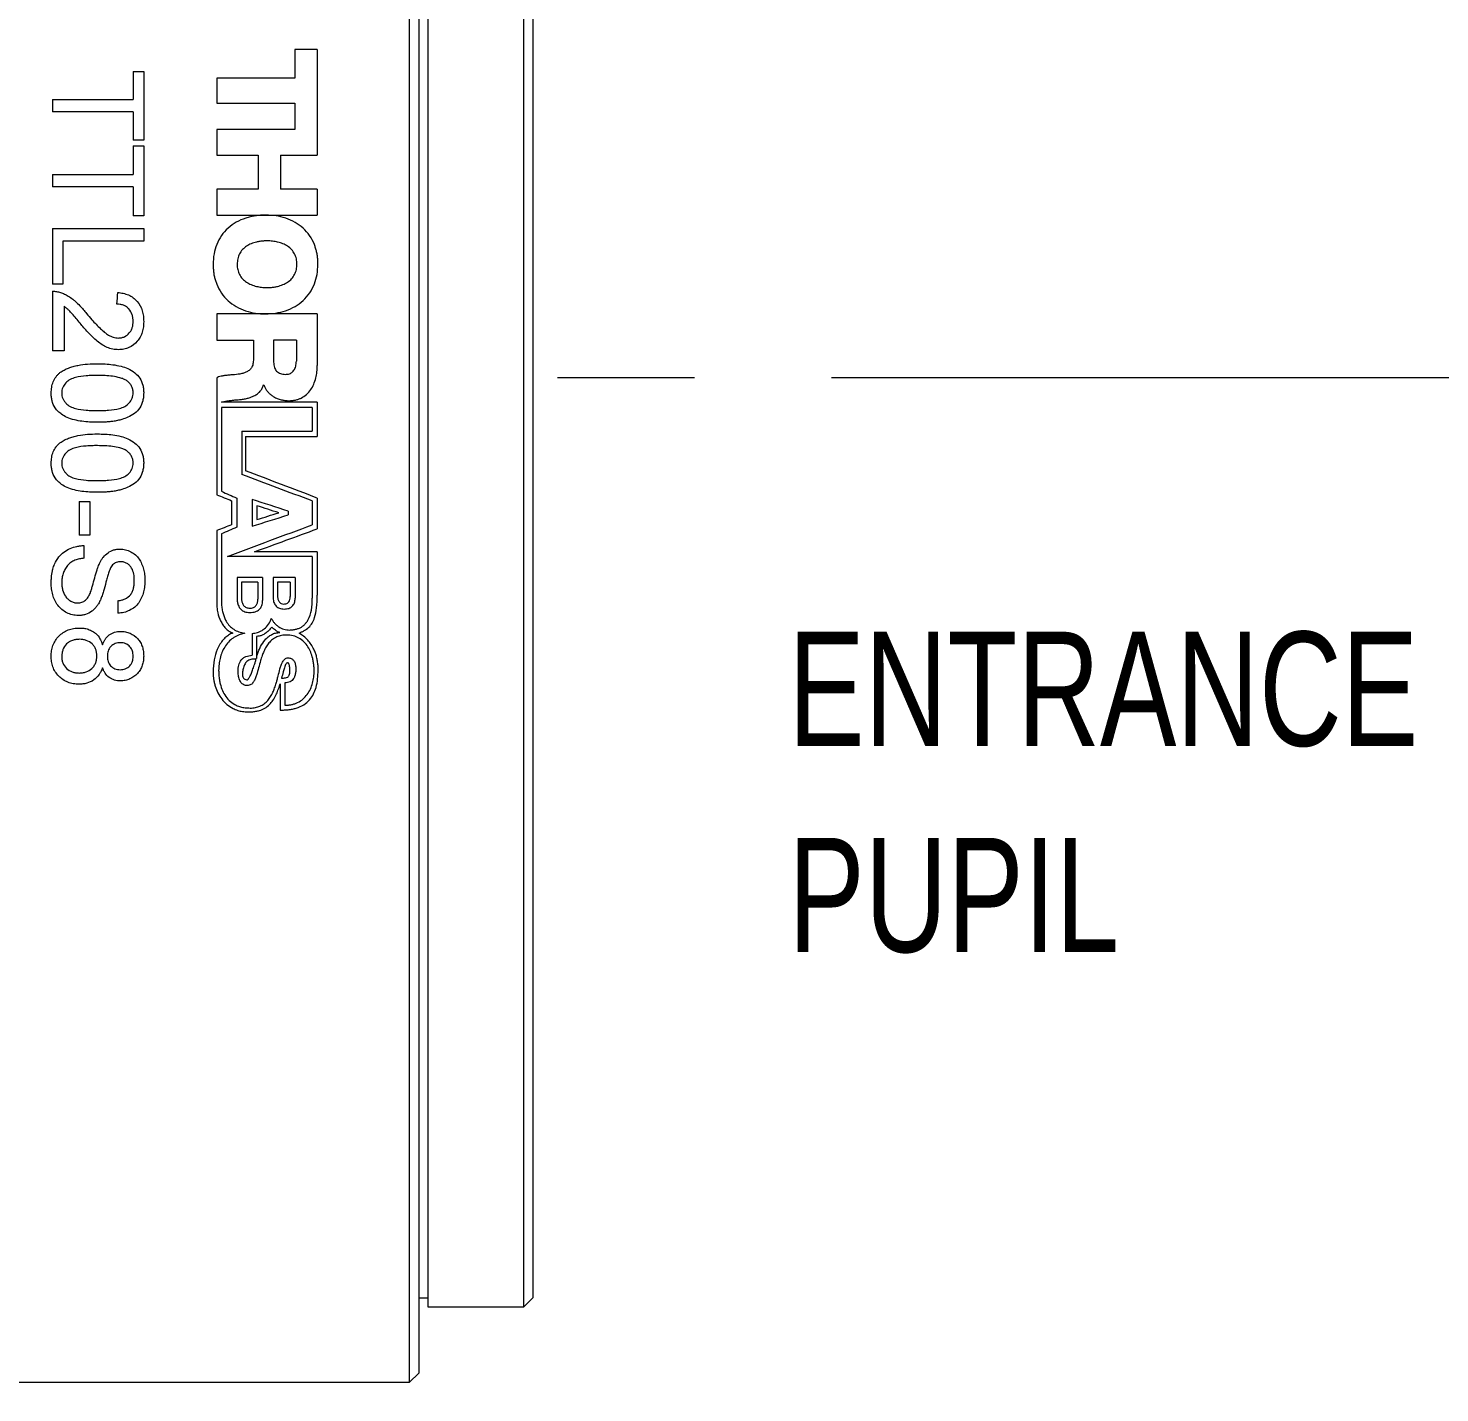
# Model space of a CAD drawing. Header units: millimetres. Extents: x 2 to 278, y 1 to 215.
# Drawn here: x 144.97 to 171.14, y 90.07 to 115.37 of the extents above; entities that cross this region are included whole.
import ezdxf

# ---------------------------------------------------------------- set-up
doc = ezdxf.new("R2010")
doc.units = ezdxf.units.MM
doc.linetypes.add('CENTERX2', pattern=[20.32, 12.7, -2.54, 2.54, -2.54])
doc.styles.add('SLDTEXTSTYLE0', font='TXT', dxfattribs={"width": 0.75})
doc.dimstyles.new('SLDDIMSTYLE0', dxfattribs={"dimtxt": 2.116667, "dimasz": 3.175, "dimexe": 0, "dimexo": 0.0625, "dimgap": 0.529167, "dimtad": 0, "dimtih": 1, "dimtoh": 1, "dimdec": 1, "dimlfac": 1.5, "dimrnd": 1e-09, "dimzin": 12, "dimdsep": 46, "dimtxsty": 'SLDTEXTSTYLE0', "dimsah": 1, "dimcen": 0.09, "dimadec": 0, "dimazin": 3, "dimtfac": 1, "dimtdec": 1, "dimtmove": 0, "dimatfit": 0, "dimfxl": 1, "dimfrac": 2, "dimtolj": 1, "dimtzin": 12, "dimarcsym": 0})
doc.dimstyles.new('SLDDIMSTYLE2', dxfattribs={"dimtxt": 2.116667, "dimasz": 3.175, "dimexe": 0, "dimexo": 0.0625, "dimgap": 0.529167, "dimtad": 0, "dimtih": 1, "dimtoh": 1, "dimdec": 1, "dimlfac": 1.5, "dimrnd": 1e-09, "dimzin": 12, "dimdsep": 46, "dimtxsty": 'SLDTEXTSTYLE0', "dimsah": 1, "dimcen": 0.09, "dimadec": 0, "dimazin": 3, "dimtfac": 1, "dimtdec": 1, "dimtmove": 0, "dimatfit": 0, "dimfxl": 1, "dimfrac": 2, "dimtolj": 1, "dimtzin": 12, "dimarcsym": 0})

# ---------------------------------------------------------------- blocks, each defined once
blk = doc.blocks.new('_D')
at = {"color": 7, "linetype": 'Continuous', "lineweight": 18}
for p, q in [((186.073, 100.956), (186.073, 72.488)), ((152.206, 89.165), (152.206, 72.488)), ((152.206, 74.266), (145.856, 74.266)), ((186.073, 74.266), (192.423, 74.266))]:
    blk.add_line(p, q, dxfattribs=at)
for points in [[(152.206, 74.266), (149.031, 74.774), (149.031, 73.758)], [(186.073, 74.266), (189.248, 73.758), (189.248, 74.774)]]:
    blk.add_solid(points, dxfattribs=at)
at = {"color": 7, "linetype": 'Continuous', "lineweight": 18, "char_height": 2.11667, "attachment_point": 1, "style": 'SLDTEXTSTYLE0'}
for s, insert in [('70.0mm - 170.0mm', (156.345, 76.994)), ('[2.76in - 6.69in]', (159.142, 73.631))]:
    blk.add_mtext(s, dxfattribs=dict(at, insert=insert))
blk = doc.blocks.new('_D_2')
at = {"color": 7, "linetype": 'Continuous', "lineweight": 18}
for p, q in [((137.773, 89.165), (137.773, 78.488)), ((152.206, 89.165), (152.206, 78.488)), ((137.773, 80.266), (131.423, 80.266)), ((141.111, 80.266), (140.467, 80.266)), ((140.467, 80.266), (140.467, 76.902)), ((148.868, 80.266), (149.512, 80.266)), ((149.512, 80.266), (149.512, 76.902)), ((152.206, 80.266), (158.556, 80.266)), ((140.467, 76.902), (141.111, 76.902)), ((149.512, 76.902), (148.868, 76.902))]:
    blk.add_line(p, q, dxfattribs=at)
for points in [[(137.773, 80.266), (134.598, 80.774), (134.598, 79.758)], [(152.206, 80.266), (155.381, 79.758), (155.381, 80.774)]]:
    blk.add_solid(points, dxfattribs=at)
at = {"color": 7, "linetype": 'Continuous', "lineweight": 18, "char_height": 2.1167, "attachment_point": 1, "style": 'SLDTEXTSTYLE0'}
for s, insert in [('21.7mm', (139.608, 83.423)), ('0.85in', (141.111, 79.631))]:
    blk.add_mtext(s, dxfattribs=dict(at, insert=insert))
blk = doc.blocks.new('SW_NOTE_5')
at = {"color": 0, "linetype": 'Continuous', "lineweight": 0, "char_height": 2.1167, "attachment_point": 1, "style": 'SLDTEXTSTYLE0'}
for s, insert in [('ENTRANCE', (-14.896, 2.525)), ('PUPIL', (-14.896, -1.298))]:
    blk.add_mtext(s, dxfattribs=dict(at, insert=insert))

msp = doc.modelspace()

# ---------------------------------------------------------------- linework, layer by layer
at = {"color": 7, "linetype": 'Continuous', "lineweight": 18}
for p, q in [((152.037, 90.266), (152.037, 127.519)), ((152.206, 127.35), (152.206, 90.435)), ((152.376, 126.122), (152.376, 91.663)), ((154.154, 91.663), (154.154, 126.122)), ((154.323, 125.953), (154.323, 91.832)), ((150.324, 114.981), (149.906, 114.981)), ((149.906, 114.981), (149.906, 114.451)), ((150.324, 114.981), (150.324, 113.02)), ((146.911, 114.575), (147.106, 114.575)), ((146.911, 114.575), (146.911, 114.056)), ((147.106, 114.575), (147.106, 113.3)), ((149.906, 114.451), (148.461, 114.451)), ((148.461, 114.451), (148.461, 113.983)), ((145.413, 114.056), (146.911, 114.056)), ((145.413, 114.056), (145.413, 113.826)), ((148.461, 113.983), (149.908, 113.983)), ((149.908, 113.983), (149.908, 113.494)), ((146.911, 113.826), (145.413, 113.826)), ((146.911, 113.826), (146.911, 113.3)), ((149.908, 113.494), (148.461, 113.494)), ((148.461, 113.494), (148.461, 113.02)), ((147.106, 113.3), (146.911, 113.3)), ((146.911, 113.195), (147.106, 113.195)), ((146.911, 113.195), (146.911, 112.665)), ((147.106, 113.195), (147.106, 111.897)), ((148.461, 113.02), (149.229, 113.02)), ((149.229, 113.02), (149.229, 112.391)), ((149.645, 113.02), (149.645, 112.391)), ((149.645, 113.02), (150.324, 113.02)), ((145.413, 112.665), (146.911, 112.665)), ((145.413, 112.665), (145.413, 112.431)), ((146.911, 112.431), (145.413, 112.431)), ((146.911, 112.431), (146.911, 111.897)), ((149.229, 112.391), (148.461, 112.391)), ((148.461, 112.391), (148.461, 111.911)), ((150.324, 112.391), (149.645, 112.391)), ((150.324, 112.391), (150.324, 111.911)), ((147.106, 111.897), (146.911, 111.897)), ((148.461, 111.911), (150.324, 111.911)), ((145.413, 111.661), (147.106, 111.661)), ((145.413, 111.661), (145.413, 110.626)), ((147.106, 111.661), (147.106, 111.424)), ((145.608, 111.424), (145.608, 110.626)), ((147.106, 111.424), (145.608, 111.424)), ((145.608, 110.626), (145.413, 110.626)), ((145.413, 110.497), (145.413, 109.391)), ((145.63, 110.219), (145.63, 109.391)), ((148.461, 110.077), (148.461, 109.59)), ((150.324, 110.077), (148.461, 110.077)), ((150.324, 110.077), (150.324, 109.123)), ((148.461, 109.59), (149.14, 109.59)), ((149.14, 109.59), (149.14, 109.22)), ((149.516, 109.59), (149.516, 109.181)), ((149.937, 109.59), (149.516, 109.59)), ((149.937, 109.59), (149.937, 109.202)), ((145.63, 109.391), (145.413, 109.391)), ((148.461, 108.892), (148.461, 106.723)), ((149.326, 108.761), (149.332, 108.761)), ((150.324, 108.439), (148.546, 108.44)), ((150.324, 108.439), (150.324, 107.805)), ((150.232, 108.341), (148.549, 108.341)), ((148.549, 108.341), (148.549, 106.787)), ((150.232, 108.341), (150.232, 107.902)), ((148.929, 107.902), (148.929, 107.096)), ((148.929, 107.902), (150.232, 107.902)), ((148.995, 107.805), (150.324, 107.805)), ((148.995, 107.805), (148.995, 107.169)), ((145.912, 106.597), (146.108, 106.597)), ((145.912, 106.597), (145.912, 105.974)), ((146.108, 106.597), (146.108, 105.974)), ((148.736, 106.613), (148.736, 106.165)), ((148.832, 106.66), (148.832, 106.12)), ((149.115, 106.637), (149.115, 106.14)), ((150.232, 106.609), (150.232, 106.167)), ((150.324, 106.662), (150.324, 106.091)), ((149.205, 106.519), (149.205, 106.263)), ((149.788, 106.418), (149.788, 106.35)), ((148.461, 106.06), (148.461, 104.692)), ((146.108, 105.974), (145.912, 105.974)), ((145.999, 105.781), (145.999, 105.546)), ((148.546, 105.996), (148.546, 104.786)), ((150.232, 105.58), (148.663, 105.58)), ((150.324, 105.666), (149.163, 105.666)), ((150.232, 105.58), (150.232, 104.807)), ((150.324, 105.666), (150.324, 104.858)), ((149.312, 105.187), (148.842, 105.187)), ((148.842, 105.187), (148.842, 104.763)), ((149.224, 105.105), (148.922, 105.105)), ((148.922, 105.105), (148.922, 104.787)), ((149.224, 105.105), (149.224, 104.787)), ((149.312, 105.187), (149.312, 104.763)), ((149.915, 105.187), (149.507, 105.187)), ((149.507, 105.187), (149.507, 104.805)), ((149.59, 105.103), (149.59, 104.836)), ((149.825, 105.103), (149.59, 105.103)), ((149.825, 105.103), (149.825, 104.836)), ((149.915, 105.187), (149.915, 104.805)), ((146.629, 104.759), (146.629, 104.526)), ((149.117, 104.151), (149.117, 103.746)), ((149.196, 104.096), (149.196, 103.687)), ((149.636, 103.217), (149.636, 102.73)), ((149.726, 103.236), (149.726, 102.819)), ((152.206, 91.832), (152.376, 91.832)), ((152.376, 91.663), (154.154, 91.663)), ((154.154, 91.663), (154.323, 91.832)), ((152.037, 90.266), (152.206, 90.435)), ((137.942, 90.266), (152.037, 90.266))]:
    msp.add_line(p, q, dxfattribs=at)
at = {"color": 7, "linetype": 'CENTERX2', "lineweight": 18}
msp.add_line((172.562, 108.892), (154.323, 108.892), dxfattribs=at)
at = {"color": 7, "linetype": 'Continuous', "lineweight": 18}
for points, knots in [([(149.37, 111.909), (149.337, 111.908), (149.273, 111.907), (149.178, 111.896), (149.086, 111.879), (148.966, 111.845), (148.821, 111.783), (148.667, 111.673), (148.542, 111.532), (148.455, 111.367), (148.402, 111.186), (148.396, 111.06), (148.393, 110.996)], [0, 0, 0, 0, 0.064934, 0.128022, 0.189663, 0.250283, 0.377515, 0.5002, 0.624577, 0.75002, 0.871284, 1, 1, 1, 1]), ([(150.337, 111), (150.336, 111.026), (150.335, 111.077), (150.327, 111.153), (150.314, 111.226), (150.295, 111.296), (150.259, 111.4), (150.19, 111.532), (150.066, 111.671), (149.914, 111.781), (149.743, 111.856), (149.559, 111.901), (149.434, 111.906), (149.37, 111.909)], [0, 0, 0, 0, 0.05269, 0.103793, 0.153566, 0.202289, 0.250261, 0.375693, 0.500059, 0.622735, 0.74995, 0.87205, 1, 1, 1, 1]), ([(149.394, 111.431), (149.371, 111.43), (149.326, 111.43), (149.26, 111.422), (149.184, 111.407), (149.1, 111.381), (149.011, 111.335), (148.935, 111.273), (148.879, 111.192), (148.845, 111.099), (148.842, 111.033), (148.84, 110.999)], [0, 0, 0, 0, 0.086573, 0.169852, 0.250346, 0.380298, 0.50045, 0.627764, 0.750185, 0.870443, 1, 1, 1, 1]), ([(149.948, 110.999), (149.947, 111.016), (149.946, 111.05), (149.938, 111.1), (149.924, 111.146), (149.899, 111.205), (149.852, 111.273), (149.776, 111.335), (149.687, 111.381), (149.593, 111.411), (149.494, 111.428), (149.428, 111.43), (149.394, 111.431)], [0, 0, 0, 0, 0.066401, 0.129665, 0.190612, 0.250158, 0.372496, 0.499805, 0.619852, 0.749821, 0.871432, 1, 1, 1, 1]), ([(148.393, 110.996), (148.394, 110.97), (148.395, 110.918), (148.403, 110.841), (148.416, 110.768), (148.435, 110.697), (148.472, 110.592), (148.542, 110.459), (148.666, 110.318), (148.819, 110.207), (149.05, 110.105), (149.367, 110.06), (149.683, 110.106), (149.914, 110.209), (150.066, 110.32), (150.191, 110.462), (150.277, 110.628), (150.329, 110.81), (150.334, 110.935), (150.337, 111)], [0, 0, 0, 0, 0.026378, 0.051958, 0.076868, 0.10125, 0.125253, 0.188025, 0.250274, 0.311665, 0.375342, 0.500076, 0.624811, 0.688477, 0.749879, 0.812117, 0.8749, 0.935574, 1, 1, 1, 1]), ([(148.84, 110.999), (148.84, 110.981), (148.841, 110.947), (148.85, 110.898), (148.863, 110.851), (148.888, 110.793), (148.935, 110.725), (149.011, 110.662), (149.1, 110.616), (149.194, 110.586), (149.293, 110.569), (149.36, 110.567), (149.394, 110.566)], [0, 0, 0, 0, 0.066402, 0.129667, 0.190613, 0.250158, 0.372495, 0.499805, 0.619851, 0.749821, 0.871432, 1, 1, 1, 1]), ([(149.394, 110.566), (149.417, 110.566), (149.461, 110.567), (149.527, 110.575), (149.603, 110.589), (149.687, 110.616), (149.776, 110.662), (149.852, 110.725), (149.908, 110.806), (149.942, 110.899), (149.946, 110.965), (149.948, 110.999)], [0, 0, 0, 0, 0.086578, 0.169857, 0.250346, 0.380302, 0.50045, 0.627762, 0.750184, 0.870439, 1, 1, 1, 1]), ([(145.413, 110.497), (145.426, 110.497), (145.451, 110.497), (145.489, 110.492), (145.527, 110.486), (145.551, 110.478), (145.563, 110.474)], [0, 0, 0, 0, 0.2500295, 0.5000133, 0.7499828, 1, 1, 1, 1]), ([(145.563, 110.474), (145.588, 110.465), (145.637, 110.447), (145.714, 110.405), (145.779, 110.36), (145.852, 110.3), (145.917, 110.236), (145.987, 110.159), (146.027, 110.109), (146.046, 110.085)], [0, 0, 0, 0, 0.124993, 0.249984, 0.416601, 0.499955, 0.699922, 0.849958, 1, 1, 1, 1]), ([(146.629, 110.475), (146.662, 110.471), (146.729, 110.462), (146.826, 110.431), (146.914, 110.381), (147.014, 110.29), (147.077, 110.166), (147.103, 110.035), (147.105, 109.967), (147.106, 109.934)], [0, 0, 0, 0, 0.125282, 0.250492, 0.375597, 0.500626, 0.749478, 0.87471, 1, 1, 1, 1]), ([(145.944, 109.883), (145.919, 109.912), (145.87, 109.971), (145.807, 110.048), (145.756, 110.106), (145.717, 110.148), (145.676, 110.184), (145.645, 110.207), (145.63, 110.219)], [0, 0, 0, 0, 0.250016, 0.500033, 0.647448, 0.750037, 0.875, 1, 1, 1, 1]), ([(146.911, 109.938), (146.91, 109.959), (146.908, 110.001), (146.891, 110.082), (146.849, 110.157), (146.786, 110.212), (146.73, 110.24), (146.669, 110.256), (146.628, 110.258), (146.607, 110.259)], [0, 0, 0, 0, 0.125322, 0.250555, 0.499425, 0.623576, 0.749504, 0.874685, 1, 1, 1, 1]), ([(146.046, 110.085), (146.079, 110.046), (146.162, 109.949), (146.271, 109.832), (146.375, 109.737), (146.453, 109.681), (146.527, 109.648), (146.589, 109.632), (146.621, 109.631), (146.637, 109.63)], [0, 0, 0, 0, 0.200107, 0.500191, 0.625228, 0.75019, 0.875039, 0.937527, 1, 1, 1, 1]), ([(146.637, 109.63), (146.646, 109.63), (146.666, 109.631), (146.704, 109.637), (146.768, 109.658), (146.83, 109.707), (146.874, 109.771), (146.896, 109.824), (146.909, 109.881), (146.91, 109.919), (146.911, 109.938)], [0, 0, 0, 0, 0.062669, 0.125324, 0.250348, 0.499228, 0.624335, 0.749491, 0.874718, 1, 1, 1, 1]), ([(146.639, 109.413), (146.621, 109.414), (146.585, 109.415), (146.513, 109.426), (146.428, 109.452), (146.333, 109.504), (146.215, 109.589), (146.111, 109.693), (146.014, 109.8), (145.967, 109.855), (145.944, 109.883)], [0, 0, 0, 0, 0.062529, 0.125042, 0.249923, 0.36732, 0.499883, 0.749835, 0.874916, 1, 1, 1, 1]), ([(147.106, 109.934), (147.106, 109.912), (147.105, 109.879), (147.098, 109.814), (147.082, 109.739), (147.045, 109.647), (146.97, 109.54), (146.863, 109.458), (146.753, 109.424), (146.688, 109.414), (146.655, 109.414), (146.639, 109.413)], [0, 0, 0, 0, 0.083556, 0.125337, 0.250566, 0.37762, 0.500845, 0.749606, 0.874686, 0.937335, 1, 1, 1, 1]), ([(145.554, 108.988), (145.579, 109.005), (145.629, 109.039), (145.712, 109.074), (145.798, 109.103), (145.915, 109.13), (146.067, 109.149), (146.188, 109.152), (146.248, 109.153)], [0, 0, 0, 0, 0.124967, 0.249956, 0.36913, 0.499967, 0.749938, 1, 1, 1, 1]), ([(146.248, 109.153), (146.296, 109.152), (146.392, 109.151), (146.538, 109.137), (146.68, 109.111), (146.819, 109.064), (146.942, 108.993), (147.041, 108.887), (147.087, 108.776), (147.104, 108.682), (147.106, 108.634), (147.106, 108.61)], [0, 0, 0, 0, 0.125213, 0.250405, 0.383987, 0.500651, 0.631942, 0.750227, 0.874851, 0.937417, 1, 1, 1, 1]), ([(149.14, 109.22), (149.14, 109.204), (149.138, 109.173), (149.129, 109.13), (149.11, 109.084), (149.074, 109.037), (149.02, 109), (148.957, 108.976), (148.871, 108.956), (148.803, 108.951), (148.759, 108.947)], [0, 0, 0, 0, 0.090689, 0.173323, 0.250095, 0.370919, 0.49953, 0.614847, 0.749701, 1, 1, 1, 1]), ([(149.516, 109.181), (149.517, 109.164), (149.518, 109.131), (149.529, 109.086), (149.546, 109.046), (149.579, 109.002), (149.643, 108.961), (149.703, 108.957), (149.736, 108.955)], [0, 0, 0, 0, 0.143393, 0.2719, 0.389498, 0.501332, 0.730711, 1, 1, 1, 1]), ([(149.736, 108.955), (149.749, 108.956), (149.774, 108.957), (149.81, 108.966), (149.841, 108.982), (149.869, 109.003), (149.902, 109.042), (149.932, 109.109), (149.935, 109.169), (149.937, 109.202)], [0, 0, 0, 0, 0.10883, 0.209602, 0.305806, 0.401436, 0.500555, 0.731042, 1, 1, 1, 1]), ([(145.391, 108.61), (145.392, 108.628), (145.393, 108.663), (145.401, 108.734), (145.425, 108.82), (145.47, 108.898), (145.514, 108.953), (145.541, 108.976), (145.554, 108.988)], [0, 0, 0, 0, 0.125149, 0.250256, 0.500117, 0.749804, 0.874877, 1, 1, 1, 1]), ([(146.249, 108.936), (146.214, 108.935), (146.145, 108.935), (146.008, 108.927), (145.871, 108.91), (145.74, 108.866), (145.658, 108.8), (145.609, 108.728), (145.589, 108.662), (145.587, 108.627), (145.587, 108.61)], [0, 0, 0, 0, 0.125248, 0.250486, 0.500655, 0.625638, 0.750376, 0.874921, 0.937437, 1, 1, 1, 1]), ([(146.795, 108.838), (146.774, 108.849), (146.734, 108.872), (146.644, 108.9), (146.529, 108.922), (146.389, 108.934), (146.295, 108.935), (146.249, 108.936)], [0, 0, 0, 0, 0.124919, 0.249924, 0.499825, 0.749887, 1, 1, 1, 1]), ([(148.759, 108.947), (148.747, 108.946), (148.722, 108.944), (148.671, 108.94), (148.611, 108.934), (148.548, 108.923), (148.498, 108.911), (148.472, 108.898), (148.461, 108.892)], [0, 0, 0, 0, 0.116747, 0.25015, 0.500276, 0.710942, 0.876586, 1, 1, 1, 1]), ([(149.799, 108.467), (149.82, 108.468), (149.861, 108.469), (149.921, 108.479), (149.977, 108.494), (150.047, 108.524), (150.129, 108.579), (150.206, 108.668), (150.263, 108.774), (150.299, 108.885), (150.321, 109.004), (150.323, 109.083), (150.324, 109.123)], [0, 0, 0, 0, 0.06633, 0.129597, 0.190585, 0.250169, 0.372837, 0.499826, 0.620085, 0.74983, 0.871567, 1, 1, 1, 1]), ([(146.911, 108.612), (146.911, 108.623), (146.91, 108.645), (146.903, 108.689), (146.883, 108.74), (146.846, 108.796), (146.812, 108.824), (146.795, 108.838)], [0, 0, 0, 0, 0.125194, 0.250326, 0.500042, 0.749879, 1, 1, 1, 1]), ([(148.88, 108.488), (148.906, 108.491), (148.956, 108.496), (149.028, 108.511), (149.092, 108.53), (149.155, 108.556), (149.215, 108.591), (149.267, 108.639), (149.306, 108.696), (149.32, 108.739), (149.326, 108.761)], [0, 0, 0, 0, 0.141434, 0.271352, 0.390645, 0.500461, 0.635436, 0.759524, 0.878784, 1, 1, 1, 1]), ([(149.332, 108.761), (149.34, 108.743), (149.355, 108.706), (149.387, 108.657), (149.425, 108.612), (149.468, 108.573), (149.521, 108.537), (149.583, 108.506), (149.653, 108.484), (149.725, 108.47), (149.774, 108.468), (149.799, 108.467)], [0, 0, 0, 0, 0.101938, 0.201096, 0.299274, 0.398327, 0.500059, 0.623275, 0.750008, 0.872931, 1, 1, 1, 1]), ([(146.248, 108.068), (146.2, 108.068), (146.104, 108.07), (145.914, 108.087), (145.734, 108.128), (145.591, 108.207), (145.516, 108.267), (145.449, 108.349), (145.41, 108.444), (145.393, 108.538), (145.392, 108.586), (145.391, 108.61)], [0, 0, 0, 0, 0.125222, 0.250429, 0.500073, 0.600111, 0.67515, 0.750174, 0.874838, 0.937412, 1, 1, 1, 1]), ([(145.587, 108.61), (145.587, 108.593), (145.589, 108.558), (145.605, 108.509), (145.628, 108.463), (145.672, 108.41), (145.74, 108.354), (145.872, 108.31), (146.008, 108.293), (146.145, 108.285), (146.214, 108.285), (146.249, 108.284)], [0, 0, 0, 0, 0.062533, 0.125005, 0.187504, 0.250019, 0.374697, 0.49961, 0.749645, 0.874817, 1, 1, 1, 1]), ([(147.106, 108.61), (147.105, 108.586), (147.104, 108.538), (147.086, 108.444), (147.04, 108.332), (146.941, 108.224), (146.821, 108.161), (146.713, 108.123), (146.62, 108.097), (146.54, 108.084), (146.463, 108.076), (146.368, 108.069), (146.296, 108.068), (146.248, 108.068)], [0, 0, 0, 0, 0.062586, 0.12514, 0.249851, 0.374359, 0.499262, 0.599384, 0.674492, 0.749599, 0.8122, 0.874798, 1, 1, 1, 1]), ([(146.249, 108.284), (146.283, 108.285), (146.352, 108.285), (146.49, 108.293), (146.627, 108.31), (146.758, 108.356), (146.841, 108.421), (146.89, 108.494), (146.908, 108.561), (146.91, 108.595), (146.911, 108.612)], [0, 0, 0, 0, 0.125261, 0.250513, 0.500699, 0.625666, 0.750416, 0.874899, 0.937434, 1, 1, 1, 1]), ([(148.546, 108.44), (148.562, 108.444), (148.595, 108.453), (148.651, 108.463), (148.718, 108.473), (148.796, 108.481), (148.852, 108.486), (148.88, 108.488)], [0, 0, 0, 0, 0.143155, 0.309658, 0.499968, 0.749979, 1, 1, 1, 1]), ([(145.554, 107.687), (145.579, 107.703), (145.629, 107.737), (145.712, 107.772), (145.798, 107.801), (145.915, 107.828), (146.067, 107.847), (146.188, 107.85), (146.248, 107.851)], [0, 0, 0, 0, 0.124967, 0.249956, 0.36913, 0.499967, 0.749938, 1, 1, 1, 1]), ([(146.248, 107.851), (146.296, 107.85), (146.392, 107.849), (146.538, 107.835), (146.68, 107.809), (146.819, 107.762), (146.942, 107.691), (147.041, 107.585), (147.087, 107.475), (147.104, 107.381), (147.106, 107.333), (147.106, 107.309)], [0, 0, 0, 0, 0.125213, 0.250405, 0.383987, 0.500651, 0.631942, 0.750227, 0.874851, 0.937417, 1, 1, 1, 1]), ([(145.391, 107.309), (145.392, 107.327), (145.393, 107.362), (145.401, 107.433), (145.425, 107.519), (145.47, 107.596), (145.514, 107.651), (145.541, 107.675), (145.554, 107.687)], [0, 0, 0, 0, 0.125149, 0.250256, 0.500117, 0.749804, 0.874877, 1, 1, 1, 1]), ([(146.249, 107.634), (146.214, 107.634), (146.145, 107.633), (146.008, 107.626), (145.871, 107.608), (145.74, 107.564), (145.658, 107.499), (145.609, 107.427), (145.589, 107.361), (145.587, 107.327), (145.587, 107.309)], [0, 0, 0, 0, 0.125248, 0.250486, 0.500655, 0.625638, 0.750376, 0.874921, 0.937437, 1, 1, 1, 1]), ([(146.795, 107.536), (146.774, 107.548), (146.734, 107.571), (146.644, 107.599), (146.529, 107.62), (146.389, 107.632), (146.295, 107.633), (146.249, 107.634)], [0, 0, 0, 0, 0.124919, 0.249924, 0.499825, 0.749887, 1, 1, 1, 1]), ([(146.911, 107.312), (146.911, 107.323), (146.91, 107.345), (146.903, 107.388), (146.883, 107.439), (146.846, 107.494), (146.812, 107.522), (146.795, 107.536)], [0, 0, 0, 0, 0.125194, 0.250326, 0.500042, 0.749879, 1, 1, 1, 1]), ([(146.248, 106.769), (146.2, 106.77), (146.104, 106.771), (145.914, 106.789), (145.734, 106.829), (145.591, 106.908), (145.516, 106.968), (145.449, 107.05), (145.41, 107.144), (145.393, 107.238), (145.392, 107.285), (145.391, 107.309)], [0, 0, 0, 0, 0.1252218, 0.2504293, 0.5000732, 0.6001106, 0.6751503, 0.7501743, 0.8748385, 0.9374123, 1, 1, 1, 1]), ([(145.587, 107.309), (145.587, 107.292), (145.589, 107.258), (145.605, 107.209), (145.628, 107.163), (145.672, 107.11), (145.74, 107.055), (145.872, 107.011), (146.008, 106.993), (146.145, 106.986), (146.214, 106.985), (146.249, 106.985)], [0, 0, 0, 0, 0.062533, 0.125005, 0.187504, 0.250019, 0.374697, 0.49961, 0.749645, 0.874817, 1, 1, 1, 1]), ([(147.106, 107.309), (147.105, 107.285), (147.104, 107.238), (147.086, 107.144), (147.04, 107.032), (146.941, 106.925), (146.821, 106.863), (146.713, 106.824), (146.62, 106.799), (146.54, 106.786), (146.463, 106.778), (146.368, 106.77), (146.296, 106.77), (146.248, 106.769)], [0, 0, 0, 0, 0.062586, 0.12514, 0.249851, 0.374359, 0.499262, 0.599384, 0.674492, 0.749599, 0.8122, 0.874798, 1, 1, 1, 1]), ([(146.249, 106.985), (146.283, 106.985), (146.352, 106.986), (146.49, 106.994), (146.627, 107.011), (146.758, 107.056), (146.841, 107.121), (146.89, 107.194), (146.908, 107.26), (146.91, 107.295), (146.911, 107.312)], [0, 0, 0, 0, 0.125261, 0.250513, 0.500699, 0.625666, 0.750416, 0.874899, 0.937434, 1, 1, 1, 1]), ([(145.391, 105.084), (145.391, 105.105), (145.392, 105.148), (145.397, 105.213), (145.406, 105.277), (145.423, 105.353), (145.457, 105.455), (145.524, 105.567), (145.626, 105.664), (145.74, 105.73), (145.847, 105.763), (145.933, 105.778), (145.977, 105.78), (145.999, 105.781)], [0, 0, 0, 0, 0.062584, 0.125161, 0.187743, 0.250313, 0.350354, 0.500092, 0.621398, 0.74992, 0.874863, 0.93743, 1, 1, 1, 1]), ([(145.999, 105.546), (145.97, 105.542), (145.913, 105.535), (145.83, 105.51), (145.753, 105.47), (145.689, 105.411), (145.643, 105.34), (145.609, 105.262), (145.59, 105.179), (145.588, 105.122), (145.587, 105.094)], [0, 0, 0, 0, 0.125123, 0.250183, 0.37732, 0.49986, 0.624827, 0.749852, 0.874889, 1, 1, 1, 1]), ([(146.298, 105.47), (146.307, 105.487), (146.326, 105.521), (146.37, 105.585), (146.441, 105.653), (146.529, 105.696), (146.605, 105.715), (146.645, 105.716), (146.664, 105.717)], [0, 0, 0, 0, 0.1252603, 0.2504575, 0.5001889, 0.7496635, 0.8747891, 1, 1, 1, 1]), ([(146.664, 105.717), (146.682, 105.716), (146.717, 105.715), (146.786, 105.702), (146.868, 105.671), (146.955, 105.612), (147.023, 105.534), (147.072, 105.443), (147.105, 105.345), (147.125, 105.242), (147.127, 105.173), (147.128, 105.139)], [0, 0, 0, 0, 0.062577, 0.12511, 0.250003, 0.375377, 0.499723, 0.618751, 0.749785, 0.874863, 1, 1, 1, 1]), ([(146.111, 104.892), (146.115, 104.902), (146.124, 104.926), (146.14, 104.974), (146.165, 105.061), (146.198, 105.183), (146.231, 105.3), (146.26, 105.383), (146.279, 105.43), (146.292, 105.457), (146.298, 105.47)], [0, 0, 0, 0, 0.0530112, 0.1249953, 0.2500027, 0.5000231, 0.7500198, 0.8500236, 0.9284222, 1, 1, 1, 1]), ([(146.53, 105.422), (146.521, 105.41), (146.503, 105.388), (146.477, 105.335), (146.452, 105.267), (146.427, 105.184), (146.399, 105.072), (146.369, 104.961), (146.335, 104.85), (146.314, 104.797), (146.303, 104.77)], [0, 0, 0, 0, 0.062409, 0.124896, 0.249878, 0.374895, 0.499925, 0.749973, 0.874995, 1, 1, 1, 1]), ([(146.68, 105.481), (146.666, 105.481), (146.638, 105.48), (146.598, 105.468), (146.561, 105.45), (146.54, 105.431), (146.53, 105.422)], [0, 0, 0, 0, 0.250196, 0.500056, 0.749872, 1, 1, 1, 1]), ([(146.932, 105.13), (146.932, 105.153), (146.931, 105.193), (146.92, 105.273), (146.898, 105.349), (146.847, 105.413), (146.799, 105.452), (146.751, 105.472), (146.711, 105.481), (146.69, 105.481), (146.68, 105.481)], [0, 0, 0, 0, 0.143178, 0.250579, 0.499932, 0.6249, 0.749896, 0.874751, 0.937361, 1, 1, 1, 1]), ([(145.894, 104.484), (145.875, 104.485), (145.838, 104.486), (145.765, 104.499), (145.678, 104.532), (145.586, 104.593), (145.486, 104.699), (145.424, 104.834), (145.395, 104.975), (145.392, 105.048), (145.391, 105.084)], [0, 0, 0, 0, 0.0626376, 0.1252329, 0.2502449, 0.3754696, 0.5002704, 0.7495794, 0.874756, 1, 1, 1, 1]), ([(145.587, 105.094), (145.587, 105.072), (145.588, 105.028), (145.604, 104.94), (145.638, 104.857), (145.695, 104.788), (145.751, 104.748), (145.804, 104.727), (145.848, 104.718), (145.871, 104.717), (145.882, 104.716)], [0, 0, 0, 0, 0.125244, 0.250459, 0.499878, 0.625003, 0.74978, 0.874786, 0.937372, 1, 1, 1, 1]), ([(147.128, 105.139), (147.127, 105.102), (147.125, 105.029), (147.099, 104.885), (147.042, 104.746), (146.942, 104.636), (146.847, 104.576), (146.758, 104.543), (146.685, 104.53), (146.647, 104.528), (146.629, 104.526)], [0, 0, 0, 0, 0.125272, 0.250496, 0.499692, 0.623541, 0.749681, 0.874728, 0.937349, 1, 1, 1, 1]), ([(146.629, 104.759), (146.641, 104.76), (146.667, 104.763), (146.712, 104.774), (146.785, 104.799), (146.857, 104.854), (146.901, 104.933), (146.92, 104.997), (146.931, 105.063), (146.932, 105.107), (146.932, 105.13)], [0, 0, 0, 0, 0.071648, 0.143285, 0.250648, 0.498934, 0.624061, 0.749315, 0.874619, 1, 1, 1, 1]), ([(145.882, 104.716), (145.895, 104.717), (145.921, 104.718), (145.972, 104.731), (146.03, 104.762), (146.078, 104.823), (146.1, 104.869), (146.111, 104.892)], [0, 0, 0, 0, 0.125306, 0.250501, 0.499754, 0.749556, 1, 1, 1, 1]), ([(146.303, 104.77), (146.292, 104.747), (146.273, 104.708), (146.236, 104.653), (146.196, 104.605), (146.129, 104.547), (146.048, 104.506), (145.961, 104.486), (145.916, 104.485), (145.894, 104.484)], [0, 0, 0, 0, 0.1430398, 0.2503154, 0.3754561, 0.5005456, 0.7497662, 0.8748329, 1, 1, 1, 1]), ([(148.546, 104.786), (148.547, 104.754), (148.548, 104.692), (148.559, 104.603), (148.576, 104.521), (148.601, 104.447), (148.638, 104.369), (148.693, 104.292), (148.773, 104.224), (148.87, 104.176), (148.942, 104.163), (148.979, 104.156)], [0, 0, 0, 0, 0.115136, 0.221863, 0.320967, 0.413433, 0.500467, 0.626135, 0.746407, 0.868676, 1, 1, 1, 1]), ([(148.842, 104.763), (148.842, 104.752), (148.843, 104.732), (148.849, 104.703), (148.859, 104.67), (148.877, 104.634), (148.915, 104.588), (148.981, 104.547), (149.043, 104.542), (149.075, 104.539)], [0, 0, 0, 0, 0.084723, 0.167923, 0.250801, 0.37823, 0.50131, 0.737179, 1, 1, 1, 1]), ([(148.922, 104.787), (148.922, 104.776), (148.923, 104.755), (148.931, 104.725), (148.942, 104.695), (148.964, 104.661), (149.007, 104.626), (149.05, 104.621), (149.072, 104.619)], [0, 0, 0, 0, 0.1273067, 0.2510109, 0.380229, 0.5019154, 0.7432932, 1, 1, 1, 1]), ([(149.072, 104.619), (149.084, 104.62), (149.107, 104.621), (149.139, 104.63), (149.167, 104.645), (149.196, 104.673), (149.22, 104.721), (149.223, 104.764), (149.224, 104.787)], [0, 0, 0, 0, 0.139737, 0.265614, 0.383511, 0.50052, 0.72896, 1, 1, 1, 1]), ([(149.075, 104.539), (149.093, 104.54), (149.127, 104.541), (149.174, 104.552), (149.215, 104.57), (149.262, 104.603), (149.305, 104.669), (149.309, 104.73), (149.312, 104.763)], [0, 0, 0, 0, 0.142778, 0.271038, 0.388793, 0.501185, 0.733201, 1, 1, 1, 1]), ([(149.507, 104.805), (149.507, 104.791), (149.509, 104.765), (149.52, 104.726), (149.537, 104.69), (149.568, 104.649), (149.626, 104.61), (149.681, 104.606), (149.709, 104.604)], [0, 0, 0, 0, 0.126733, 0.250747, 0.378683, 0.501384, 0.738356, 1, 1, 1, 1]), ([(149.59, 104.836), (149.59, 104.828), (149.591, 104.811), (149.596, 104.786), (149.605, 104.762), (149.621, 104.733), (149.654, 104.702), (149.689, 104.698), (149.707, 104.696)], [0, 0, 0, 0, 0.127718, 0.251177, 0.380987, 0.50226, 0.747001, 1, 1, 1, 1]), ([(149.707, 104.696), (149.719, 104.697), (149.743, 104.698), (149.776, 104.713), (149.803, 104.741), (149.822, 104.783), (149.824, 104.818), (149.825, 104.836)], [0, 0, 0, 0, 0.18027, 0.340895, 0.499778, 0.727276, 1, 1, 1, 1]), ([(149.709, 104.604), (149.725, 104.604), (149.755, 104.605), (149.796, 104.615), (149.832, 104.632), (149.872, 104.663), (149.909, 104.722), (149.912, 104.776), (149.915, 104.805)], [0, 0, 0, 0, 0.142202, 0.269969, 0.387715, 0.501031, 0.73186, 1, 1, 1, 1]), ([(149.811, 104.215), (149.833, 104.216), (149.876, 104.217), (149.937, 104.23), (149.993, 104.249), (150.043, 104.277), (150.087, 104.313), (150.126, 104.357), (150.179, 104.442), (150.227, 104.595), (150.23, 104.732), (150.232, 104.807)], [0, 0, 0, 0, 0.078765, 0.152178, 0.221804, 0.289468, 0.357154, 0.426846, 0.500364, 0.723563, 1, 1, 1, 1]), ([(149.987, 104.154), (150.003, 104.162), (150.035, 104.178), (150.099, 104.21), (150.171, 104.26), (150.235, 104.344), (150.286, 104.466), (150.319, 104.64), (150.323, 104.78), (150.324, 104.858)], [0, 0, 0, 0, 0.062594, 0.12518, 0.250006, 0.367373, 0.49975, 0.719994, 1, 1, 1, 1]), ([(148.461, 104.692), (148.462, 104.674), (148.463, 104.638), (148.47, 104.585), (148.486, 104.498), (148.519, 104.404), (148.572, 104.311), (148.623, 104.247), (148.683, 104.193), (148.733, 104.169), (148.756, 104.157)], [0, 0, 0, 0, 0.084257, 0.167557, 0.250277, 0.500082, 0.628903, 0.750194, 0.878796, 1, 1, 1, 1]), ([(145.391, 103.729), (145.392, 103.746), (145.392, 103.779), (145.4, 103.847), (145.421, 103.929), (145.465, 104.022), (145.552, 104.129), (145.67, 104.21), (145.789, 104.242), (145.859, 104.251), (145.894, 104.252), (145.911, 104.252)], [0, 0, 0, 0, 0.062672, 0.125328, 0.250503, 0.376088, 0.500681, 0.749558, 0.874683, 0.937333, 1, 1, 1, 1]), ([(145.911, 104.252), (145.939, 104.251), (145.995, 104.25), (146.08, 104.23), (146.157, 104.196), (146.234, 104.139), (146.286, 104.076), (146.322, 104.003), (146.334, 103.965), (146.342, 103.942)], [0, 0, 0, 0, 0.143014, 0.285986, 0.449162, 0.571664, 0.785473, 0.871302, 1, 1, 1, 1]), ([(146.342, 103.942), (146.349, 103.96), (146.363, 103.994), (146.399, 104.059), (146.462, 104.128), (146.548, 104.171), (146.622, 104.187), (146.66, 104.189), (146.679, 104.189)], [0, 0, 0, 0, 0.135728, 0.250537, 0.500088, 0.749511, 0.87469, 1, 1, 1, 1]), ([(146.679, 104.189), (146.694, 104.189), (146.724, 104.188), (146.783, 104.18), (146.883, 104.149), (146.98, 104.077), (147.049, 103.983), (147.084, 103.903), (147.103, 103.817), (147.105, 103.76), (147.106, 103.731)], [0, 0, 0, 0, 0.062675, 0.125329, 0.250423, 0.499208, 0.622224, 0.749495, 0.874709, 1, 1, 1, 1]), ([(149.117, 104.151), (149.134, 104.153), (149.167, 104.157), (149.215, 104.169), (149.26, 104.186), (149.303, 104.208), (149.361, 104.248), (149.429, 104.319), (149.458, 104.393), (149.473, 104.43)], [0, 0, 0, 0, 0.1046981, 0.205754, 0.3045027, 0.4023737, 0.5008347, 0.7466284, 1, 1, 1, 1]), ([(149.48, 104.27), (149.471, 104.258), (149.454, 104.236), (149.425, 104.204), (149.393, 104.175), (149.353, 104.146), (149.306, 104.119), (149.251, 104.1), (149.214, 104.097), (149.196, 104.096)], [0, 0, 0, 0, 0.122615, 0.250173, 0.377404, 0.500351, 0.679078, 0.843386, 1, 1, 1, 1]), ([(149.473, 104.43), (149.481, 104.415), (149.499, 104.383), (149.531, 104.342), (149.568, 104.305), (149.623, 104.263), (149.704, 104.224), (149.775, 104.218), (149.811, 104.215)], [0, 0, 0, 0, 0.130783, 0.256477, 0.379087, 0.50077, 0.748892, 1, 1, 1, 1]), ([(149.631, 104.169), (149.621, 104.171), (149.602, 104.177), (149.574, 104.191), (149.544, 104.212), (149.514, 104.239), (149.491, 104.259), (149.48, 104.27)], [0, 0, 0, 0, 0.159461, 0.324961, 0.49973, 0.749838, 1, 1, 1, 1]), ([(145.916, 104.042), (145.894, 104.042), (145.85, 104.04), (145.78, 104.022), (145.719, 103.996), (145.653, 103.941), (145.614, 103.871), (145.59, 103.79), (145.588, 103.748), (145.587, 103.727)], [0, 0, 0, 0, 0.125248, 0.25049, 0.417075, 0.500534, 0.74954, 0.874757, 1, 1, 1, 1]), ([(146.238, 103.733), (146.237, 103.754), (146.235, 103.795), (146.22, 103.855), (146.192, 103.911), (146.137, 103.974), (146.062, 104.019), (145.98, 104.04), (145.937, 104.042), (145.916, 104.042)], [0, 0, 0, 0, 0.125247, 0.250418, 0.376929, 0.500578, 0.749556, 0.874765, 1, 1, 1, 1]), ([(146.678, 103.98), (146.661, 103.979), (146.627, 103.978), (146.562, 103.96), (146.489, 103.913), (146.448, 103.841), (146.435, 103.777), (146.434, 103.744), (146.433, 103.727)], [0, 0, 0, 0, 0.125482, 0.250892, 0.499942, 0.749012, 0.863795, 1, 1, 1, 1]), ([(146.911, 103.729), (146.91, 103.746), (146.909, 103.777), (146.896, 103.839), (146.857, 103.909), (146.789, 103.957), (146.727, 103.977), (146.694, 103.979), (146.678, 103.98)], [0, 0, 0, 0, 0.137304, 0.250861, 0.500036, 0.749292, 0.874559, 1, 1, 1, 1]), ([(148.756, 104.157), (148.744, 104.152), (148.718, 104.142), (148.681, 104.122), (148.645, 104.097), (148.612, 104.068), (148.567, 104.021), (148.516, 103.951), (148.455, 103.827), (148.405, 103.655), (148.397, 103.515), (148.392, 103.441)], [0, 0, 0, 0, 0.047617, 0.095879, 0.145371, 0.196636, 0.250163, 0.370378, 0.500152, 0.734361, 1, 1, 1, 1]), ([(148.979, 104.156), (148.96, 104.151), (148.921, 104.142), (148.865, 104.122), (148.813, 104.097), (148.748, 104.057), (148.675, 103.993), (148.606, 103.902), (148.554, 103.799), (148.52, 103.692), (148.5, 103.579), (148.497, 103.504), (148.496, 103.466)], [0, 0, 0, 0, 0.064423, 0.127125, 0.188782, 0.250104, 0.372788, 0.499914, 0.621505, 0.749907, 0.872068, 1, 1, 1, 1]), ([(149.219, 103.766), (149.227, 103.791), (149.242, 103.839), (149.284, 103.931), (149.34, 104.018), (149.414, 104.09), (149.479, 104.134), (149.552, 104.163), (149.604, 104.167), (149.631, 104.169)], [0, 0, 0, 0, 0.1276916, 0.250343, 0.5001427, 0.6295604, 0.7502385, 0.8754858, 1, 1, 1, 1]), ([(149.757, 104.122), (149.74, 104.121), (149.708, 104.121), (149.66, 104.114), (149.616, 104.103), (149.559, 104.081), (149.492, 104.042), (149.427, 103.978), (149.374, 103.902), (149.334, 103.822), (149.3, 103.736), (149.282, 103.678), (149.273, 103.647)], [0, 0, 0, 0, 0.066382, 0.129729, 0.190716, 0.250097, 0.371941, 0.499773, 0.617565, 0.749807, 0.864894, 1, 1, 1, 1]), ([(150.267, 103.461), (150.267, 103.487), (150.265, 103.538), (150.256, 103.614), (150.238, 103.703), (150.207, 103.801), (150.154, 103.905), (150.082, 103.997), (149.988, 104.069), (149.878, 104.114), (149.798, 104.119), (149.757, 104.122)], [0, 0, 0, 0, 0.084959, 0.1682444, 0.2503577, 0.3799995, 0.5005311, 0.6295695, 0.750336, 0.8719786, 1, 1, 1, 1]), ([(150.342, 103.468), (150.342, 103.496), (150.34, 103.553), (150.33, 103.635), (150.314, 103.714), (150.292, 103.788), (150.259, 103.867), (150.213, 103.948), (150.15, 104.029), (150.075, 104.101), (150.017, 104.137), (149.987, 104.154)], [0, 0, 0, 0, 0.108022, 0.211354, 0.310651, 0.406652, 0.500173, 0.626608, 0.750119, 0.876665, 1, 1, 1, 1]), ([(145.906, 103.21), (145.888, 103.21), (145.853, 103.211), (145.784, 103.22), (145.666, 103.252), (145.549, 103.333), (145.464, 103.438), (145.42, 103.53), (145.395, 103.628), (145.392, 103.695), (145.391, 103.729)], [0, 0, 0, 0, 0.062665, 0.125313, 0.250415, 0.499306, 0.625241, 0.749546, 0.874744, 1, 1, 1, 1]), ([(145.587, 103.727), (145.587, 103.707), (145.589, 103.665), (145.609, 103.585), (145.668, 103.495), (145.761, 103.44), (145.844, 103.419), (145.887, 103.418), (145.909, 103.417)], [0, 0, 0, 0, 0.125484, 0.250934, 0.499895, 0.749101, 0.874522, 1, 1, 1, 1]), ([(145.909, 103.417), (145.931, 103.418), (145.974, 103.419), (146.059, 103.441), (146.135, 103.486), (146.191, 103.551), (146.219, 103.609), (146.236, 103.67), (146.237, 103.712), (146.238, 103.733)], [0, 0, 0, 0, 0.125264, 0.250456, 0.499309, 0.623393, 0.74952, 0.874734, 1, 1, 1, 1]), ([(146.433, 103.727), (146.434, 103.709), (146.435, 103.677), (146.448, 103.616), (146.487, 103.547), (146.556, 103.5), (146.619, 103.481), (146.651, 103.48), (146.668, 103.479)], [0, 0, 0, 0, 0.143349, 0.250886, 0.499989, 0.749269, 0.87454, 1, 1, 1, 1]), ([(146.668, 103.479), (146.685, 103.48), (146.718, 103.481), (146.782, 103.5), (146.836, 103.536), (146.877, 103.586), (146.896, 103.628), (146.909, 103.677), (146.91, 103.71), (146.911, 103.729)], [0, 0, 0, 0, 0.125301, 0.250407, 0.499406, 0.599563, 0.749535, 0.849736, 1, 1, 1, 1]), ([(147.106, 103.731), (147.105, 103.702), (147.103, 103.644), (147.083, 103.559), (147.047, 103.479), (146.977, 103.385), (146.879, 103.312), (146.779, 103.281), (146.719, 103.273), (146.689, 103.272), (146.674, 103.272)], [0, 0, 0, 0, 0.125263, 0.25045, 0.377143, 0.50071, 0.749606, 0.874702, 0.937338, 1, 1, 1, 1]), ([(148.856, 103.441), (148.857, 103.463), (148.858, 103.505), (148.868, 103.563), (148.885, 103.614), (148.912, 103.659), (148.95, 103.698), (149.001, 103.725), (149.058, 103.741), (149.097, 103.745), (149.117, 103.746)], [0, 0, 0, 0, 0.148489, 0.279583, 0.395682, 0.500224, 0.623387, 0.749874, 0.86702, 1, 1, 1, 1]), ([(149.192, 103.676), (149.177, 103.675), (149.15, 103.675), (149.097, 103.672), (149.032, 103.652), (148.99, 103.6), (148.968, 103.554), (148.96, 103.529), (148.956, 103.516)], [0, 0, 0, 0, 0.146621, 0.251117, 0.500027, 0.748949, 0.865826, 1, 1, 1, 1]), ([(149.018, 103.289), (149.021, 103.289), (149.028, 103.29), (149.038, 103.297), (149.048, 103.308), (149.059, 103.323), (149.071, 103.344), (149.084, 103.369), (149.097, 103.398), (149.111, 103.433), (149.126, 103.472), (149.141, 103.516), (149.158, 103.565), (149.175, 103.619), (149.186, 103.656), (149.192, 103.676)], [0, 0, 0, 0, 0.019816, 0.045192, 0.079066, 0.12269, 0.176643, 0.241226, 0.316613, 0.402912, 0.500196, 0.608515, 0.727905, 0.858393, 1, 1, 1, 1]), ([(149.564, 103.231), (149.57, 103.25), (149.582, 103.294), (149.604, 103.381), (149.627, 103.474), (149.653, 103.56), (149.676, 103.614), (149.698, 103.65), (149.721, 103.676), (149.75, 103.695), (149.774, 103.697), (149.785, 103.699)], [0, 0, 0, 0, 0.110231, 0.250282, 0.500558, 0.642192, 0.75072, 0.818418, 0.875688, 0.937922, 1, 1, 1, 1]), ([(149.785, 103.699), (149.795, 103.698), (149.814, 103.697), (149.841, 103.688), (149.864, 103.674), (149.884, 103.653), (149.907, 103.619), (149.925, 103.565), (149.927, 103.52), (149.929, 103.495)], [0, 0, 0, 0, 0.102597, 0.198668, 0.293413, 0.39224, 0.499948, 0.73153, 1, 1, 1, 1]), ([(146.342, 103.511), (146.337, 103.499), (146.328, 103.474), (146.307, 103.432), (146.267, 103.363), (146.184, 103.281), (146.073, 103.231), (145.978, 103.212), (145.93, 103.21), (145.906, 103.21)], [0, 0, 0, 0, 0.071625, 0.143241, 0.250629, 0.500036, 0.749509, 0.87471, 1, 1, 1, 1]), ([(146.674, 103.272), (146.655, 103.272), (146.618, 103.273), (146.545, 103.29), (146.461, 103.331), (146.398, 103.399), (146.363, 103.462), (146.349, 103.495), (146.342, 103.511)], [0, 0, 0, 0, 0.125287, 0.250468, 0.499798, 0.749428, 0.874673, 1, 1, 1, 1]), ([(148.392, 103.441), (148.393, 103.418), (148.394, 103.372), (148.402, 103.305), (148.414, 103.239), (148.437, 103.152), (148.478, 103.048), (148.551, 102.932), (148.645, 102.832), (148.748, 102.764), (148.848, 102.722), (148.939, 102.7), (149.002, 102.698), (149.034, 102.697)], [0, 0, 0, 0, 0.064483, 0.1274844, 0.1892961, 0.2502272, 0.3777827, 0.5002077, 0.6275567, 0.7500024, 0.8332674, 0.9158089, 1, 1, 1, 1]), ([(148.496, 103.466), (148.497, 103.436), (148.498, 103.379), (148.508, 103.295), (148.527, 103.198), (148.563, 103.092), (148.625, 102.98), (148.71, 102.885), (148.808, 102.823), (148.902, 102.789), (148.989, 102.771), (149.049, 102.769), (149.08, 102.768)], [0, 0, 0, 0, 0.086796, 0.170052, 0.250271, 0.380338, 0.500283, 0.62716, 0.749922, 0.829267, 0.911978, 1, 1, 1, 1]), ([(149.028, 103.184), (149.016, 103.185), (148.993, 103.186), (148.961, 103.198), (148.932, 103.217), (148.908, 103.243), (148.882, 103.287), (148.86, 103.354), (148.858, 103.41), (148.856, 103.441)], [0, 0, 0, 0, 0.099689, 0.193846, 0.288269, 0.38871, 0.499991, 0.731597, 1, 1, 1, 1]), ([(148.956, 103.516), (148.949, 103.491), (148.938, 103.448), (148.933, 103.391), (148.94, 103.349), (148.956, 103.32), (148.984, 103.299), (149.006, 103.293), (149.018, 103.289)], [0, 0, 0, 0, 0.286506, 0.500847, 0.635022, 0.75045, 0.864129, 1, 1, 1, 1]), ([(149.273, 103.647), (149.26, 103.602), (149.236, 103.513), (149.207, 103.399), (149.176, 103.313), (149.149, 103.26), (149.123, 103.225), (149.096, 103.202), (149.064, 103.187), (149.04, 103.185), (149.028, 103.184)], [0, 0, 0, 0, 0.2502432, 0.5004675, 0.6410268, 0.7505206, 0.8170601, 0.875433, 0.9364817, 1, 1, 1, 1]), ([(149.636, 102.73), (149.663, 102.73), (149.713, 102.731), (149.789, 102.737), (149.863, 102.748), (149.961, 102.772), (150.076, 102.822), (150.219, 102.944), (150.327, 103.168), (150.337, 103.36), (150.342, 103.468)], [0, 0, 0, 0, 0.066544, 0.125407, 0.190177, 0.250785, 0.378136, 0.500779, 0.722371, 1, 1, 1, 1]), ([(149.782, 103.608), (149.775, 103.607), (149.76, 103.605), (149.74, 103.585), (149.722, 103.542), (149.706, 103.49), (149.686, 103.413), (149.673, 103.361), (149.663, 103.323)], [0, 0, 0, 0, 0.061979, 0.124111, 0.248917, 0.499214, 0.631713, 1, 1, 1, 1]), ([(149.929, 103.495), (149.928, 103.472), (149.926, 103.429), (149.912, 103.369), (149.885, 103.306), (149.825, 103.243), (149.759, 103.238), (149.726, 103.236)], [0, 0, 0, 0, 0.187174, 0.353119, 0.502877, 0.748844, 1, 1, 1, 1]), ([(149.726, 102.819), (149.748, 102.82), (149.789, 102.821), (149.85, 102.831), (149.907, 102.847), (149.98, 102.877), (150.063, 102.931), (150.142, 103.018), (150.201, 103.12), (150.24, 103.229), (150.263, 103.344), (150.266, 103.422), (150.267, 103.461)], [0, 0, 0, 0, 0.065834, 0.128913, 0.190054, 0.250154, 0.372611, 0.499848, 0.620631, 0.749855, 0.872318, 1, 1, 1, 1]), ([(149.733, 103.328), (149.748, 103.331), (149.771, 103.336), (149.793, 103.356), (149.807, 103.38), (149.815, 103.417), (149.816, 103.446), (149.817, 103.463)], [0, 0, 0, 0, 0.249007, 0.36864, 0.498897, 0.708836, 1, 1, 1, 1]), ([(149.817, 103.463), (149.817, 103.475), (149.817, 103.501), (149.812, 103.536), (149.806, 103.566), (149.799, 103.587), (149.792, 103.602), (149.785, 103.606), (149.782, 103.608)], [0, 0, 0, 0, 0.237626, 0.501504, 0.692617, 0.836132, 0.935229, 1, 1, 1, 1]), ([(149.034, 102.697), (149.06, 102.697), (149.111, 102.697), (149.185, 102.706), (149.267, 102.724), (149.356, 102.762), (149.44, 102.828), (149.508, 102.911), (149.558, 103.002), (149.6, 103.101), (149.621, 103.169), (149.633, 103.205)], [0, 0, 0, 0, 0.0899624, 0.1730157, 0.2501541, 0.3754786, 0.4997895, 0.6171246, 0.7497664, 0.8649652, 1, 1, 1, 1]), ([(149.08, 102.768), (149.096, 102.768), (149.129, 102.769), (149.176, 102.776), (149.22, 102.786), (149.277, 102.807), (149.344, 102.845), (149.409, 102.907), (149.462, 102.981), (149.503, 103.059), (149.537, 103.144), (149.555, 103.201), (149.564, 103.231)], [0, 0, 0, 0, 0.066343, 0.129687, 0.190691, 0.250095, 0.37206, 0.499782, 0.617874, 0.749813, 0.865984, 1, 1, 1, 1]), ([(149.663, 103.323), (149.674, 103.323), (149.698, 103.323), (149.721, 103.326), (149.733, 103.328)], [0, 0, 0, 0, 0.500124, 1, 1, 1, 1])]:
    msp.add_open_spline(points, degree=3, knots=knots, dxfattribs=at)
for points in [[(146.607, 110.259), (146.614, 110.331), (146.621, 110.403), (146.629, 110.475)], [(150.232, 106.609), (149.798, 106.771), (149.364, 106.933), (148.929, 107.096)], [(150.324, 106.662), (149.881, 106.83), (149.438, 106.999), (148.995, 107.169)], [(148.461, 106.723), (148.552, 106.687), (148.644, 106.65), (148.736, 106.613)], [(148.549, 106.787), (148.643, 106.745), (148.738, 106.702), (148.832, 106.66)], [(149.788, 106.418), (149.564, 106.491), (149.339, 106.564), (149.115, 106.637)], [(149.115, 106.14), (149.339, 106.21), (149.564, 106.28), (149.788, 106.35)], [(149.611, 106.389), (149.476, 106.432), (149.34, 106.476), (149.205, 106.519)], [(149.205, 106.263), (149.34, 106.305), (149.476, 106.347), (149.611, 106.389)], [(148.736, 106.165), (148.644, 106.13), (148.552, 106.095), (148.461, 106.06)], [(148.832, 106.12), (148.737, 106.079), (148.642, 106.038), (148.546, 105.996)], [(148.663, 105.58), (149.186, 105.775), (149.709, 105.971), (150.232, 106.167)], [(149.163, 105.666), (149.55, 105.807), (149.937, 105.949), (150.324, 106.091)], [(149.196, 103.687), (149.203, 103.713), (149.211, 103.739), (149.219, 103.766)], [(149.633, 103.205), (149.634, 103.209), (149.635, 103.213), (149.636, 103.217)]]:
    msp.add_open_spline(points, degree=3, dxfattribs=at)

# ---------------------------------------------------------------- block references
at = {"color": 7, "linetype": 'Continuous', "lineweight": 0}
msp.add_blockref('SW_NOTE_5', (173.957, 101.658), dxfattribs=at)

# ---------------------------------------------------------------- dimensions: what is measured, and where the dimension line sits
at = {"color": 7, "linetype": 'Continuous', "lineweight": 18}
dim = msp.add_linear_dim(base=(186.073, 74.266), p1=(152.206, 90.435), p2=(186.073, 102.226), text='70.0mm - 170.0mm\\P[2.76in - 6.69in]', dimstyle='SLDDIMSTYLE0', dxfattribs=at)
dim.commit()
dim.dimension.update_dxf_attribs({"geometry": '_D', "text_midpoint": (169.14, 74.266), "dimtype": 160})
dim = msp.add_linear_dim(base=(152.206, 80.266), p1=(137.773, 90.435), p2=(152.206, 90.435), dimstyle='SLDDIMSTYLE2', dxfattribs=at)
dim.commit()
dim.dimension.update_dxf_attribs({"geometry": '_D_2', "text_midpoint": (144.99, 80.266), "dimtype": 160})

doc.saveas('drawing.dxf')
